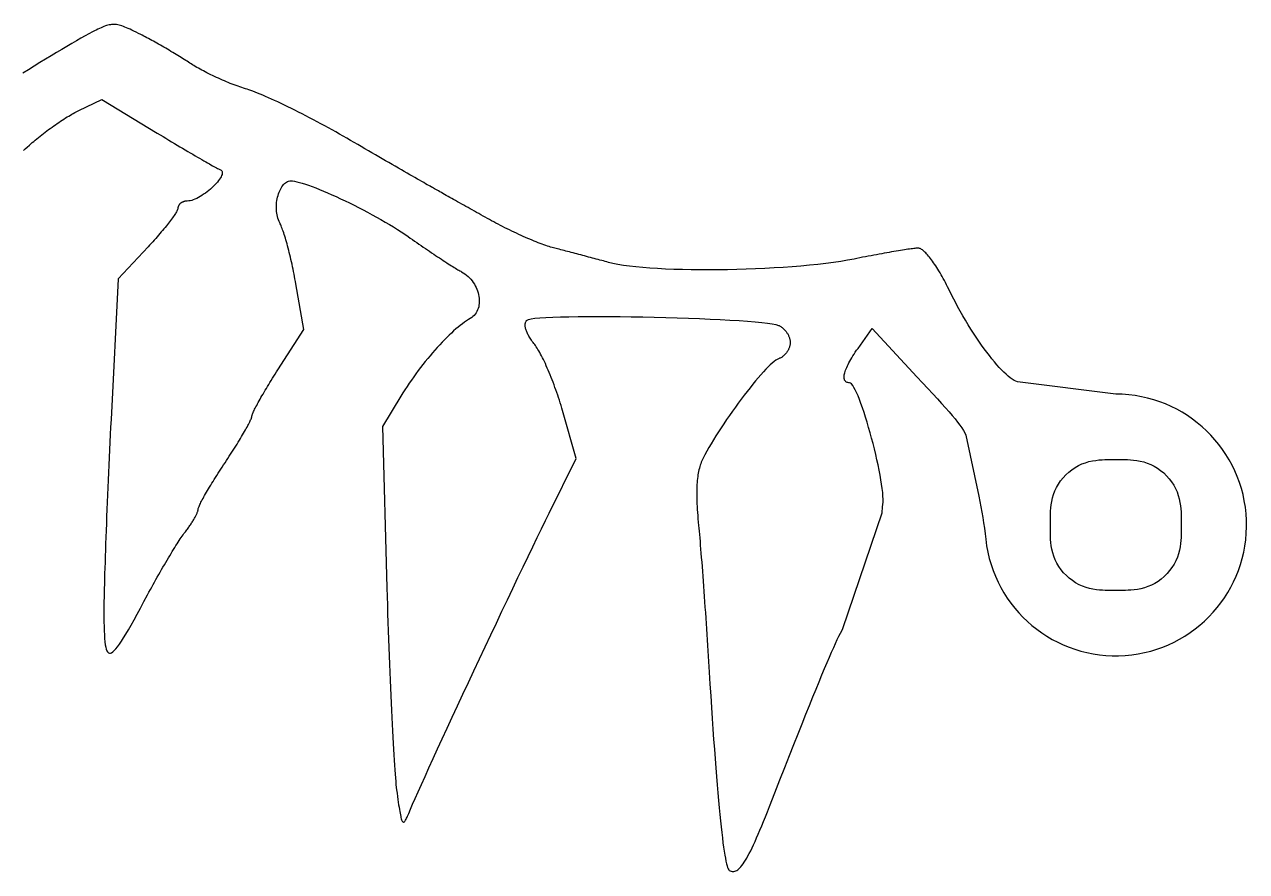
# Model space of a CAD drawing. Extents: x 4 to 116, y 5 to 56.
# Drawn here: x 59.9 to 116, y 17.1 to 56 of the extents above; entities that cross this region are included whole.
import ezdxf

# ---------------------------------------------------------------- set-up
doc = ezdxf.new("R2010")
doc.units = 0
doc.layers.get('0').update_dxf_attribs({"linetype": 'CONTINUOUS'})

msp = doc.modelspace()

# ---------------------------------------------------------------- linework, layer by layer
msp.add_lwpolyline([(59.898, 50.172), (59.982, 50.251), (60.072, 50.334), (60.167, 50.42), (60.232, 50.478), (60.299, 50.536), (60.368, 50.596), (60.438, 50.655), (60.51, 50.715), (60.584, 50.775), (60.659, 50.835), (60.735, 50.895), (60.812, 50.954), (60.89, 51.014), (60.968, 51.073), (61.047, 51.132), (61.127, 51.19), (61.206, 51.247), (61.286, 51.304), (61.365, 51.359), (61.444, 51.414), (61.523, 51.467), (61.601, 51.519), (61.678, 51.57), (61.754, 51.619), (61.829, 51.667), (61.903, 51.713), (61.976, 51.757), (62.047, 51.799), (62.116, 51.84), (62.183, 51.878), (62.248, 51.913), (62.311, 51.947), (62.372, 51.978), (62.43, 52.006), (63.493, 52.512), (66.031, 50.977), (66.165, 50.896), (66.299, 50.815), (66.432, 50.735), (66.563, 50.655), (66.693, 50.577), (66.822, 50.5), (66.949, 50.424), (67.074, 50.35), (67.196, 50.277), (67.316, 50.206), (67.434, 50.136), (67.549, 50.068), (67.661, 50.003), (67.769, 49.939), (67.875, 49.877), (67.976, 49.818), (68.074, 49.761), (68.168, 49.707), (68.257, 49.656), (68.343, 49.607), (68.423, 49.561), (68.499, 49.518), (68.569, 49.479), (68.635, 49.442), (68.695, 49.409), (68.749, 49.38), (68.797, 49.354), (68.84, 49.331), (68.876, 49.313), (68.905, 49.299), (68.928, 49.288), (68.966, 49.267), (68.993, 49.24), (69.01, 49.207), (69.017, 49.168), (69.016, 49.125), (69.006, 49.078), (68.987, 49.027), (68.962, 48.972), (68.929, 48.915), (68.89, 48.855), (68.844, 48.793), (68.793, 48.73), (68.737, 48.665), (68.676, 48.6), (68.611, 48.535), (68.542, 48.47), (68.471, 48.407), (68.396, 48.344), (68.32, 48.283), (68.241, 48.224), (68.162, 48.168), (68.082, 48.115), (68.002, 48.066), (67.922, 48.021), (67.842, 47.98), (67.764, 47.944), (67.688, 47.914), (67.614, 47.89), (67.543, 47.872), (67.475, 47.861), (67.411, 47.857), (67.388, 47.856), (67.366, 47.855), (67.344, 47.853), (67.322, 47.85), (67.301, 47.846), (67.28, 47.841), (67.259, 47.836), (67.239, 47.829), (67.22, 47.822), (67.201, 47.814), (67.183, 47.806), (67.165, 47.797), (67.148, 47.787), (67.131, 47.777), (67.116, 47.766), (67.101, 47.755), (67.086, 47.743), (67.073, 47.73), (67.06, 47.717), (67.048, 47.703), (67.037, 47.69), (67.027, 47.675), (67.018, 47.66), (67.01, 47.645), (67.003, 47.63), (66.997, 47.614), (66.991, 47.598), (66.987, 47.582), (66.985, 47.565), (66.983, 47.548), (66.982, 47.531), (66.98, 47.512), (66.975, 47.489), (66.965, 47.463), (66.952, 47.433), (66.936, 47.4), (66.916, 47.363), (66.893, 47.324), (66.867, 47.281), (66.837, 47.236), (66.805, 47.188), (66.77, 47.137), (66.732, 47.083), (66.691, 47.028), (66.648, 46.97), (66.602, 46.91), (66.554, 46.847), (66.503, 46.783), (66.451, 46.718), (66.396, 46.65), (66.339, 46.581), (66.28, 46.511), (66.22, 46.439), (66.158, 46.366), (66.094, 46.292), (66.029, 46.218), (65.962, 46.142), (65.894, 46.066), (65.825, 45.989), (65.754, 45.912), (65.683, 45.834), (65.611, 45.757), (64.248, 44.291), (63.913, 37.836), (63.896, 37.491), (63.878, 37.144), (63.862, 36.796), (63.845, 36.447), (63.829, 36.099), (63.813, 35.75), (63.797, 35.404), (63.782, 35.059), (63.767, 34.716), (63.753, 34.377), (63.739, 34.041), (63.725, 33.709), (63.712, 33.383), (63.7, 33.062), (63.688, 32.747), (63.676, 32.439), (63.666, 32.139), (63.655, 31.846), (63.646, 31.563), (63.637, 31.288), (63.629, 31.023), (63.621, 30.769), (63.614, 30.526), (63.608, 30.295), (63.603, 30.076), (63.598, 29.87), (63.594, 29.678), (63.591, 29.5), (63.589, 29.337), (63.588, 29.189), (63.587, 29.057), (63.588, 28.801), (63.59, 28.563), (63.594, 28.343), (63.6, 28.14), (63.608, 27.955), (63.619, 27.788), (63.633, 27.64), (63.65, 27.51), (63.671, 27.398), (63.695, 27.304), (63.723, 27.23), (63.756, 27.174), (63.793, 27.136), (63.836, 27.118), (63.883, 27.119), (63.936, 27.139), (63.995, 27.178), (64.06, 27.236), (64.132, 27.314), (64.21, 27.411), (64.295, 27.528), (64.387, 27.665), (64.487, 27.822), (64.595, 27.998), (64.711, 28.195), (64.835, 28.412), (64.968, 28.649), (65.11, 28.907), (65.262, 29.185), (65.423, 29.484), (65.593, 29.803), (65.655, 29.918), (65.717, 30.034), (65.781, 30.15), (65.844, 30.266), (65.908, 30.382), (65.973, 30.497), (66.037, 30.612), (66.102, 30.726), (66.167, 30.84), (66.231, 30.952), (66.295, 31.063), (66.359, 31.172), (66.422, 31.28), (66.484, 31.386), (66.546, 31.489), (66.607, 31.59), (66.666, 31.689), (66.725, 31.785), (66.782, 31.878), (66.838, 31.968), (66.892, 32.055), (66.945, 32.138), (66.996, 32.217), (67.045, 32.292), (67.092, 32.363), (67.137, 32.43), (67.18, 32.492), (67.22, 32.55), (67.258, 32.603), (67.293, 32.65), (67.325, 32.692), (67.356, 32.732), (67.386, 32.771), (67.416, 32.812), (67.446, 32.852), (67.475, 32.892), (67.503, 32.932), (67.531, 32.973), (67.558, 33.013), (67.584, 33.052), (67.61, 33.092), (67.635, 33.131), (67.659, 33.17), (67.682, 33.208), (67.705, 33.246), (67.726, 33.283), (67.747, 33.319), (67.766, 33.354), (67.784, 33.389), (67.802, 33.422), (67.818, 33.455), (67.833, 33.486), (67.847, 33.516), (67.859, 33.545), (67.87, 33.572), (67.88, 33.598), (67.888, 33.623), (67.895, 33.646), (67.901, 33.667), (67.905, 33.687), (67.907, 33.705), (67.908, 33.721), (67.91, 33.738), (67.915, 33.761), (67.923, 33.788), (67.935, 33.819), (67.95, 33.855), (67.967, 33.896), (67.988, 33.94), (68.012, 33.988), (68.038, 34.041), (68.067, 34.097), (68.099, 34.156), (68.133, 34.219), (68.169, 34.285), (68.208, 34.354), (68.249, 34.426), (68.293, 34.501), (68.338, 34.578), (68.385, 34.658), (68.435, 34.74), (68.486, 34.825), (68.538, 34.911), (68.593, 35), (68.649, 35.09), (68.706, 35.181), (68.765, 35.274), (68.825, 35.369), (68.887, 35.465), (68.949, 35.561), (69.013, 35.659), (69.077, 35.757), (69.142, 35.855), (69.208, 35.954), (69.272, 36.052), (69.336, 36.15), (69.398, 36.246), (69.46, 36.342), (69.52, 36.437), (69.579, 36.53), (69.636, 36.622), (69.692, 36.712), (69.746, 36.8), (69.799, 36.887), (69.85, 36.971), (69.9, 37.054), (69.947, 37.134), (69.992, 37.211), (70.036, 37.286), (70.077, 37.358), (70.116, 37.427), (70.152, 37.493), (70.186, 37.556), (70.218, 37.616), (70.247, 37.671), (70.273, 37.724), (70.297, 37.772), (70.318, 37.816), (70.335, 37.856), (70.35, 37.892), (70.362, 37.924), (70.37, 37.951), (70.375, 37.973), (70.377, 37.99), (70.379, 38.007), (70.383, 38.029), (70.392, 38.056), (70.403, 38.088), (70.417, 38.123), (70.434, 38.164), (70.454, 38.208), (70.477, 38.256), (70.502, 38.308), (70.53, 38.364), (70.561, 38.423), (70.594, 38.486), (70.629, 38.552), (70.667, 38.621), (70.706, 38.693), (70.748, 38.767), (70.792, 38.845), (70.838, 38.924), (70.885, 39.006), (70.934, 39.091), (70.985, 39.177), (71.038, 39.265), (71.092, 39.355), (71.148, 39.446), (71.204, 39.539), (71.262, 39.633), (71.322, 39.728), (71.382, 39.824), (71.443, 39.921), (71.505, 40.018), (71.568, 40.116), (72.76, 41.959), (72.391, 44.059), (72.372, 44.171), (72.351, 44.284), (72.33, 44.397), (72.308, 44.51), (72.285, 44.622), (72.262, 44.735), (72.239, 44.847), (72.215, 44.958), (72.19, 45.068), (72.166, 45.177), (72.141, 45.284), (72.115, 45.39), (72.09, 45.495), (72.064, 45.597), (72.038, 45.698), (72.012, 45.796), (71.987, 45.891), (71.961, 45.984), (71.935, 46.074), (71.91, 46.16), (71.884, 46.244), (71.859, 46.324), (71.835, 46.4), (71.81, 46.473), (71.786, 46.541), (71.763, 46.605), (71.74, 46.664), (71.717, 46.719), (71.696, 46.769), (71.675, 46.814), (71.654, 46.854), (71.621, 46.922), (71.591, 46.993), (71.566, 47.066), (71.545, 47.143), (71.528, 47.221), (71.514, 47.301), (71.505, 47.382), (71.499, 47.464), (71.497, 47.547), (71.498, 47.63), (71.503, 47.713), (71.51, 47.795), (71.522, 47.877), (71.536, 47.957), (71.553, 48.036), (71.573, 48.113), (71.596, 48.187), (71.622, 48.259), (71.65, 48.328), (71.681, 48.393), (71.714, 48.455), (71.75, 48.512), (71.788, 48.565), (71.828, 48.613), (71.87, 48.656), (71.914, 48.693), (71.96, 48.724), (72.007, 48.749), (72.057, 48.768), (72.108, 48.779), (72.16, 48.783), (72.24, 48.778), (72.333, 48.765), (72.439, 48.743), (72.558, 48.714), (72.687, 48.677), (72.828, 48.632), (72.978, 48.581), (73.137, 48.523), (73.305, 48.459), (73.48, 48.39), (73.662, 48.314), (73.85, 48.234), (74.043, 48.149), (74.241, 48.06), (74.442, 47.967), (74.646, 47.87), (74.853, 47.77), (75.061, 47.667), (75.269, 47.561), (75.478, 47.453), (75.685, 47.344), (75.891, 47.233), (76.095, 47.12), (76.295, 47.008), (76.491, 46.894), (76.683, 46.781), (76.869, 46.668), (77.049, 46.556), (77.222, 46.445), (77.387, 46.336), (77.543, 46.228), (77.642, 46.159), (77.741, 46.09), (77.841, 46.021), (77.94, 45.952), (78.039, 45.884), (78.138, 45.816), (78.236, 45.749), (78.333, 45.682), (78.43, 45.616), (78.525, 45.552), (78.62, 45.488), (78.713, 45.425), (78.804, 45.364), (78.893, 45.305), (78.981, 45.246), (79.067, 45.19), (79.15, 45.135), (79.231, 45.082), (79.31, 45.031), (79.385, 44.982), (79.458, 44.936), (79.528, 44.891), (79.594, 44.849), (79.657, 44.81), (79.716, 44.774), (79.772, 44.74), (79.823, 44.709), (79.871, 44.681), (79.914, 44.656), (79.953, 44.635), (79.987, 44.616), (80.069, 44.57), (80.148, 44.519), (80.222, 44.463), (80.293, 44.403), (80.359, 44.339), (80.421, 44.272), (80.478, 44.202), (80.531, 44.129), (80.58, 44.053), (80.624, 43.976), (80.664, 43.896), (80.699, 43.816), (80.729, 43.734), (80.754, 43.651), (80.775, 43.568), (80.79, 43.485), (80.801, 43.403), (80.806, 43.321), (80.807, 43.24), (80.802, 43.16), (80.792, 43.082), (80.777, 43.007), (80.756, 42.933), (80.73, 42.863), (80.698, 42.795), (80.661, 42.731), (80.618, 42.67), (80.57, 42.614), (80.516, 42.562), (80.456, 42.515), (80.39, 42.473), (80.303, 42.422), (80.214, 42.364), (80.123, 42.301), (80.028, 42.231), (79.932, 42.156), (79.833, 42.076), (79.733, 41.99), (79.63, 41.899), (79.526, 41.804), (79.421, 41.704), (79.314, 41.599), (79.206, 41.491), (79.098, 41.378), (78.989, 41.261), (78.879, 41.142), (78.769, 41.018), (78.659, 40.892), (78.549, 40.762), (78.44, 40.63), (78.33, 40.496), (78.222, 40.359), (78.114, 40.22), (78.007, 40.079), (77.901, 39.936), (77.797, 39.792), (77.694, 39.646), (77.593, 39.5), (77.494, 39.352), (77.396, 39.204), (77.302, 39.056), (77.209, 38.907), (76.36, 37.518), (76.566, 30.112), (76.577, 29.717), (76.589, 29.323), (76.601, 28.929), (76.614, 28.537), (76.626, 28.147), (76.64, 27.76), (76.654, 27.375), (76.668, 26.995), (76.682, 26.62), (76.697, 26.249), (76.712, 25.885), (76.727, 25.527), (76.742, 25.177), (76.757, 24.834), (76.773, 24.501), (76.789, 24.176), (76.804, 23.861), (76.82, 23.556), (76.836, 23.263), (76.851, 22.982), (76.867, 22.713), (76.882, 22.457), (76.898, 22.215), (76.913, 21.988), (76.928, 21.775), (76.943, 21.578), (76.957, 21.398), (76.971, 21.235), (76.985, 21.089), (76.999, 20.962), (77.012, 20.853), (77.033, 20.697), (77.052, 20.551), (77.071, 20.413), (77.089, 20.285), (77.106, 20.166), (77.123, 20.056), (77.139, 19.955), (77.155, 19.863), (77.17, 19.779), (77.185, 19.703), (77.2, 19.635), (77.214, 19.576), (77.229, 19.524), (77.243, 19.481), (77.258, 19.444), (77.272, 19.416), (77.287, 19.394), (77.303, 19.38), (77.319, 19.372), (77.335, 19.372), (77.352, 19.378), (77.369, 19.391), (77.387, 19.41), (77.406, 19.435), (77.426, 19.466), (77.447, 19.504), (77.469, 19.547), (77.492, 19.595), (77.517, 19.649), (77.542, 19.709), (77.569, 19.773), (77.648, 19.96), (77.746, 20.188), (77.863, 20.455), (77.998, 20.758), (78.149, 21.094), (78.316, 21.462), (78.496, 21.859), (78.689, 22.282), (78.894, 22.729), (79.109, 23.197), (79.334, 23.684), (79.567, 24.187), (79.808, 24.704), (80.054, 25.233), (80.304, 25.77), (80.559, 26.314), (80.815, 26.861), (81.073, 27.41), (81.331, 27.958), (81.588, 28.502), (81.842, 29.041), (82.094, 29.57), (82.34, 30.089), (82.581, 30.594), (82.815, 31.083), (83.041, 31.553), (83.257, 32.003), (83.463, 32.429), (83.658, 32.829), (83.839, 33.2), (84.007, 33.541), (85.25, 36.044), (84.624, 38.247), (84.591, 38.365), (84.555, 38.483), (84.519, 38.602), (84.481, 38.721), (84.442, 38.84), (84.403, 38.959), (84.362, 39.078), (84.32, 39.196), (84.278, 39.313), (84.235, 39.43), (84.192, 39.545), (84.148, 39.659), (84.103, 39.771), (84.059, 39.881), (84.014, 39.99), (83.969, 40.096), (83.924, 40.2), (83.879, 40.301), (83.835, 40.399), (83.791, 40.494), (83.747, 40.585), (83.703, 40.674), (83.66, 40.758), (83.618, 40.839), (83.576, 40.915), (83.535, 40.987), (83.496, 41.054), (83.457, 41.117), (83.419, 41.174), (83.382, 41.226), (83.347, 41.273), (83.308, 41.324), (83.271, 41.374), (83.235, 41.423), (83.201, 41.471), (83.169, 41.518), (83.139, 41.565), (83.111, 41.611), (83.085, 41.655), (83.06, 41.699), (83.037, 41.742), (83.017, 41.784), (82.998, 41.826), (82.98, 41.866), (82.965, 41.905), (82.952, 41.943), (82.94, 41.98), (82.93, 42.016), (82.923, 42.051), (82.917, 42.085), (82.913, 42.117), (82.911, 42.149), (82.911, 42.179), (82.912, 42.208), (82.916, 42.236), (82.922, 42.263), (82.929, 42.288), (82.938, 42.313), (82.95, 42.336), (82.963, 42.357), (82.978, 42.377), (82.996, 42.396), (83.059, 42.427), (83.181, 42.455), (83.357, 42.479), (83.584, 42.5), (83.858, 42.518), (84.174, 42.533), (84.53, 42.545), (84.92, 42.554), (85.342, 42.56), (85.791, 42.564), (86.262, 42.565), (86.754, 42.563), (87.26, 42.559), (87.778, 42.552), (88.303, 42.544), (88.832, 42.533), (89.361, 42.519), (89.885, 42.504), (90.401, 42.487), (90.905, 42.468), (91.393, 42.447), (91.861, 42.424), (92.305, 42.4), (92.722, 42.374), (93.106, 42.347), (93.455, 42.318), (93.764, 42.288), (94.029, 42.257), (94.247, 42.224), (94.414, 42.191), (94.526, 42.156), (94.554, 42.143), (94.582, 42.129), (94.61, 42.113), (94.637, 42.097), (94.664, 42.079), (94.691, 42.059), (94.716, 42.039), (94.742, 42.018), (94.766, 41.996), (94.79, 41.972), (94.813, 41.948), (94.835, 41.923), (94.857, 41.898), (94.878, 41.871), (94.897, 41.844), (94.916, 41.817), (94.934, 41.789), (94.951, 41.76), (94.967, 41.731), (94.982, 41.701), (94.996, 41.672), (95.009, 41.642), (95.02, 41.611), (95.031, 41.581), (95.04, 41.55), (95.048, 41.52), (95.054, 41.489), (95.059, 41.458), (95.063, 41.428), (95.065, 41.398), (95.066, 41.367), (95.065, 41.337), (95.063, 41.307), (95.059, 41.277), (95.054, 41.247), (95.048, 41.217), (95.04, 41.187), (95.031, 41.157), (95.02, 41.127), (95.009, 41.097), (94.996, 41.068), (94.982, 41.04), (94.967, 41.011), (94.951, 40.983), (94.934, 40.956), (94.916, 40.929), (94.897, 40.903), (94.878, 40.877), (94.857, 40.853), (94.835, 40.829), (94.813, 40.806), (94.79, 40.783), (94.766, 40.762), (94.742, 40.742), (94.716, 40.723), (94.691, 40.704), (94.664, 40.687), (94.637, 40.672), (94.61, 40.657), (94.582, 40.644), (94.554, 40.632), (94.526, 40.622), (94.468, 40.596), (94.402, 40.555), (94.326, 40.498), (94.243, 40.428), (94.152, 40.345), (94.054, 40.248), (93.95, 40.141), (93.84, 40.022), (93.725, 39.893), (93.605, 39.755), (93.481, 39.608), (93.354, 39.453), (93.224, 39.291), (93.091, 39.123), (92.957, 38.95), (92.822, 38.771), (92.687, 38.589), (92.551, 38.404), (92.417, 38.216), (92.283, 38.027), (92.152, 37.836), (92.023, 37.646), (91.897, 37.457), (91.775, 37.269), (91.657, 37.083), (91.544, 36.901), (91.436, 36.722), (91.334, 36.548), (91.239, 36.379), (91.151, 36.217), (91.071, 36.061), (91.042, 36.001), (91.015, 35.94), (90.989, 35.877), (90.965, 35.812), (90.942, 35.746), (90.921, 35.677), (90.901, 35.606), (90.883, 35.534), (90.866, 35.459), (90.851, 35.381), (90.837, 35.301), (90.825, 35.218), (90.814, 35.132), (90.805, 35.044), (90.797, 34.952), (90.791, 34.858), (90.786, 34.76), (90.782, 34.658), (90.78, 34.553), (90.78, 34.445), (90.781, 34.332), (90.783, 34.216), (90.786, 34.096), (90.791, 33.971), (90.798, 33.843), (90.806, 33.71), (90.815, 33.572), (90.825, 33.43), (90.837, 33.283), (90.851, 33.132), (90.865, 32.975), (90.877, 32.85), (90.889, 32.714), (90.902, 32.568), (90.916, 32.412), (90.93, 32.247), (90.944, 32.073), (90.959, 31.891), (90.974, 31.701), (90.99, 31.503), (91.006, 31.299), (91.022, 31.088), (91.039, 30.872), (91.056, 30.65), (91.072, 30.423), (91.089, 30.191), (91.107, 29.955), (91.124, 29.716), (91.141, 29.474), (91.158, 29.229), (91.176, 28.981), (91.193, 28.732), (91.21, 28.482), (91.227, 28.231), (91.244, 27.98), (91.26, 27.729), (91.277, 27.479), (91.293, 27.23), (91.309, 26.982), (91.324, 26.737), (91.339, 26.494), (91.354, 26.254), (91.388, 25.697), (91.422, 25.156), (91.456, 24.633), (91.489, 24.128), (91.522, 23.639), (91.555, 23.168), (91.588, 22.715), (91.62, 22.279), (91.652, 21.861), (91.684, 21.46), (91.715, 21.076), (91.746, 20.711), (91.777, 20.363), (91.807, 20.032), (91.837, 19.72), (91.867, 19.425), (91.897, 19.148), (91.926, 18.889), (91.954, 18.647), (91.983, 18.424), (92.011, 18.219), (92.039, 18.031), (92.066, 17.862), (92.093, 17.71), (92.12, 17.577), (92.146, 17.462), (92.172, 17.365), (92.197, 17.286), (92.222, 17.225), (92.247, 17.183), (92.271, 17.159), (92.313, 17.136), (92.356, 17.119), (92.398, 17.108), (92.441, 17.103), (92.484, 17.106), (92.528, 17.115), (92.572, 17.131), (92.617, 17.154), (92.662, 17.185), (92.709, 17.223), (92.757, 17.269), (92.806, 17.323), (92.856, 17.385), (92.908, 17.455), (92.961, 17.534), (93.016, 17.621), (93.072, 17.717), (93.131, 17.822), (93.191, 17.936), (93.254, 18.059), (93.318, 18.192), (93.386, 18.335), (93.455, 18.487), (93.527, 18.649), (93.602, 18.822), (93.68, 19.005), (93.76, 19.199), (93.844, 19.403), (93.931, 19.618), (94.021, 19.844), (94.114, 20.082), (94.36, 20.71), (94.595, 21.309), (94.819, 21.879), (95.033, 22.421), (95.236, 22.935), (95.429, 23.422), (95.613, 23.883), (95.787, 24.318), (95.952, 24.727), (96.108, 25.113), (96.255, 25.474), (96.393, 25.811), (96.524, 26.126), (96.646, 26.419), (96.761, 26.69), (96.868, 26.94), (96.968, 27.169), (97.061, 27.379), (97.147, 27.569), (97.227, 27.741), (97.3, 27.894), (97.368, 28.031), (97.429, 28.15), (97.486, 28.253), (99.291, 33.56), (99.291, 33.646), (99.295, 33.739), (99.304, 33.838), (99.318, 33.944), (99.328, 34.051), (99.329, 34.179), (99.323, 34.327), (99.309, 34.492), (99.289, 34.672), (99.262, 34.867), (99.228, 35.074), (99.19, 35.292), (99.146, 35.52), (99.097, 35.754), (99.044, 35.995), (98.988, 36.24), (98.928, 36.488), (98.865, 36.737), (98.8, 36.985), (98.733, 37.231), (98.664, 37.473), (98.594, 37.709), (98.524, 37.938), (98.453, 38.158), (98.382, 38.368), (98.313, 38.566), (98.244, 38.749), (98.177, 38.917), (98.112, 39.069), (98.05, 39.201), (97.991, 39.313), (97.935, 39.403), (97.883, 39.469), (97.835, 39.51), (97.792, 39.524), (97.75, 39.526), (97.713, 39.532), (97.679, 39.542), (97.649, 39.555), (97.622, 39.572), (97.6, 39.593), (97.581, 39.617), (97.565, 39.645), (97.553, 39.676), (97.545, 39.711), (97.541, 39.748), (97.54, 39.789), (97.542, 39.834), (97.548, 39.881), (97.558, 39.931), (97.571, 39.985), (97.588, 40.041), (97.608, 40.1), (97.632, 40.162), (97.659, 40.227), (97.689, 40.295), (97.723, 40.365), (97.76, 40.437), (97.801, 40.512), (97.845, 40.59), (97.892, 40.669), (97.942, 40.752), (97.996, 40.836), (98.053, 40.922), (98.114, 41.011), (98.178, 41.102), (98.82, 42.01), (98.82, 42.01), (100.878, 39.799), (101.139, 39.518), (101.382, 39.257), (101.609, 39.012), (101.819, 38.785), (102.012, 38.572), (102.19, 38.375), (102.352, 38.192), (102.499, 38.021), (102.631, 37.863), (102.748, 37.716), (102.851, 37.579), (102.94, 37.451), (103.015, 37.332), (103.078, 37.221), (103.127, 37.116), (103.718, 34.328, -0.025079), (104.035, 32.349, 2.239923), (110, 39), (105.497, 39.56), (105.42, 39.591), (105.338, 39.634), (105.252, 39.687), (105.161, 39.752), (105.067, 39.827), (104.969, 39.913), (104.868, 40.008), (104.764, 40.112), (104.657, 40.226), (104.547, 40.349), (104.434, 40.48), (104.32, 40.619), (104.203, 40.766), (104.085, 40.921), (103.965, 41.083), (103.845, 41.252), (103.723, 41.427), (103.601, 41.609), (103.478, 41.796), (103.355, 41.989), (103.233, 42.187), (103.11, 42.39), (102.988, 42.598), (102.867, 42.81), (102.747, 43.026), (102.629, 43.245), (102.512, 43.468), (102.397, 43.694), (102.284, 43.922), (102.235, 44.02), (102.187, 44.116), (102.138, 44.21), (102.088, 44.302), (102.039, 44.392), (101.989, 44.481), (101.939, 44.566), (101.89, 44.65), (101.84, 44.731), (101.791, 44.809), (101.742, 44.885), (101.693, 44.958), (101.645, 45.029), (101.597, 45.096), (101.55, 45.16), (101.504, 45.222), (101.458, 45.28), (101.413, 45.334), (101.369, 45.385), (101.326, 45.433), (101.284, 45.477), (101.243, 45.518), (101.203, 45.554), (101.165, 45.587), (101.128, 45.615), (101.092, 45.64), (101.058, 45.66), (101.025, 45.676), (100.994, 45.687), (100.965, 45.694), (100.938, 45.697), (100.909, 45.696), (100.874, 45.694), (100.833, 45.69), (100.786, 45.686), (100.733, 45.68), (100.674, 45.673), (100.61, 45.664), (100.541, 45.655), (100.467, 45.644), (100.388, 45.632), (100.305, 45.619), (100.217, 45.606), (100.125, 45.591), (100.029, 45.575), (99.93, 45.559), (99.827, 45.541), (99.72, 45.523), (99.611, 45.504), (99.498, 45.484), (99.383, 45.463), (99.266, 45.442), (99.146, 45.42), (99.024, 45.397), (98.9, 45.374), (98.774, 45.351), (98.647, 45.327), (98.519, 45.302), (98.39, 45.277), (98.26, 45.251), (98.129, 45.226), (97.997, 45.199), (97.7, 45.144), (97.383, 45.091), (97.048, 45.041), (96.697, 44.995), (96.33, 44.952), (95.951, 44.912), (95.559, 44.876), (95.158, 44.843), (94.748, 44.813), (94.331, 44.787), (93.908, 44.764), (93.482, 44.744), (93.053, 44.728), (92.624, 44.715), (92.195, 44.706), (91.769, 44.7), (91.347, 44.697), (90.93, 44.699), (90.521, 44.703), (90.12, 44.712), (89.729, 44.724), (89.35, 44.739), (88.985, 44.758), (88.635, 44.781), (88.301, 44.808), (87.985, 44.838), (87.689, 44.872), (87.414, 44.909), (87.162, 44.951), (86.935, 44.996), (86.733, 45.045), (86.658, 45.065), (86.581, 45.086), (86.502, 45.108), (86.421, 45.129), (86.338, 45.152), (86.254, 45.174), (86.168, 45.197), (86.082, 45.22), (85.994, 45.244), (85.906, 45.267), (85.818, 45.291), (85.729, 45.315), (85.639, 45.338), (85.55, 45.362), (85.461, 45.386), (85.372, 45.409), (85.284, 45.433), (85.196, 45.456), (85.11, 45.479), (85.024, 45.501), (84.94, 45.523), (84.857, 45.545), (84.775, 45.566), (84.696, 45.587), (84.618, 45.607), (84.543, 45.627), (84.47, 45.646), (84.399, 45.664), (84.331, 45.681), (84.266, 45.698), (84.204, 45.714), (84.142, 45.73), (84.075, 45.75), (84.005, 45.771), (83.93, 45.795), (83.852, 45.822), (83.771, 45.85), (83.687, 45.881), (83.6, 45.913), (83.51, 45.948), (83.418, 45.984), (83.323, 46.022), (83.227, 46.062), (83.128, 46.103), (83.028, 46.146), (82.926, 46.19), (82.823, 46.236), (82.72, 46.282), (82.615, 46.33), (82.51, 46.378), (82.404, 46.428), (82.298, 46.479), (82.192, 46.53), (82.086, 46.582), (81.981, 46.634), (81.876, 46.687), (81.772, 46.74), (81.669, 46.793), (81.568, 46.847), (81.468, 46.901), (81.369, 46.955), (81.273, 47.008), (81.176, 47.062), (81.079, 47.117), (80.981, 47.171), (80.883, 47.227), (80.784, 47.282), (80.684, 47.338), (80.585, 47.393), (80.486, 47.449), (80.387, 47.504), (80.289, 47.56), (80.191, 47.614), (80.094, 47.669), (79.998, 47.722), (79.904, 47.775), (79.81, 47.828), (79.719, 47.879), (79.629, 47.929), (79.541, 47.979), (79.455, 48.027), (79.372, 48.074), (79.291, 48.119), (79.212, 48.163), (79.137, 48.205), (79.065, 48.246), (78.995, 48.285), (78.929, 48.322), (78.867, 48.357), (78.809, 48.389), (78.754, 48.42), (78.704, 48.448), (78.658, 48.474), (78.61, 48.501), (78.554, 48.533), (78.491, 48.569), (78.42, 48.609), (78.342, 48.653), (78.257, 48.702), (78.166, 48.754), (78.068, 48.81), (77.965, 48.869), (77.856, 48.932), (77.741, 48.998), (77.621, 49.067), (77.496, 49.139), (77.367, 49.213), (77.233, 49.29), (77.096, 49.369), (76.954, 49.451), (76.809, 49.535), (76.661, 49.62), (76.51, 49.707), (76.356, 49.796), (76.2, 49.887), (76.041, 49.978), (75.881, 50.071), (75.719, 50.164), (75.556, 50.259), (75.392, 50.354), (75.228, 50.449), (75.062, 50.545), (74.897, 50.641), (74.732, 50.737), (74.566, 50.833), (74.397, 50.929), (74.228, 51.025), (74.057, 51.12), (73.885, 51.215), (73.713, 51.309), (73.54, 51.403), (73.367, 51.495), (73.195, 51.586), (73.023, 51.676), (72.853, 51.765), (72.683, 51.852), (72.516, 51.937), (72.35, 52.02), (72.187, 52.101), (72.026, 52.18), (71.869, 52.256), (71.714, 52.33), (71.563, 52.401), (71.417, 52.469), (71.274, 52.534), (71.136, 52.596), (71.003, 52.655), (70.875, 52.71), (70.753, 52.761), (70.636, 52.809), (70.526, 52.852), (70.423, 52.892), (70.326, 52.927), (70.236, 52.957), (70.154, 52.983), (70.075, 53.008), (69.993, 53.034), (69.91, 53.061), (69.826, 53.091), (69.74, 53.121), (69.652, 53.153), (69.564, 53.186), (69.474, 53.221), (69.384, 53.256), (69.294, 53.293), (69.203, 53.33), (69.112, 53.369), (69.021, 53.408), (68.93, 53.448), (68.839, 53.488), (68.749, 53.529), (68.66, 53.57), (68.572, 53.612), (68.485, 53.654), (68.399, 53.696), (68.314, 53.738), (68.232, 53.781), (68.151, 53.823), (68.072, 53.865), (67.995, 53.907), (67.921, 53.949), (67.849, 53.99), (67.78, 54.031), (67.714, 54.071), (67.651, 54.11), (67.591, 54.149), (67.531, 54.188), (67.469, 54.228), (67.405, 54.27), (67.338, 54.312), (67.269, 54.355), (67.199, 54.4), (67.126, 54.444), (67.052, 54.49), (66.977, 54.536), (66.9, 54.582), (66.822, 54.629), (66.743, 54.676), (66.663, 54.724), (66.583, 54.771), (66.502, 54.818), (66.421, 54.865), (66.34, 54.912), (66.258, 54.959), (66.177, 55.005), (66.097, 55.051), (66.016, 55.096), (65.937, 55.141), (65.858, 55.184), (65.78, 55.227), (65.703, 55.269), (65.628, 55.31), (65.554, 55.35), (65.482, 55.388), (65.411, 55.425), (65.343, 55.461), (65.276, 55.495), (65.167, 55.55), (65.064, 55.602), (64.967, 55.651), (64.874, 55.695), (64.787, 55.736), (64.705, 55.774), (64.627, 55.808), (64.553, 55.838), (64.482, 55.865), (64.414, 55.889), (64.349, 55.909), (64.287, 55.926), (64.227, 55.939), (64.168, 55.949), (64.11, 55.955), (64.054, 55.958), (63.998, 55.958), (63.942, 55.954), (63.886, 55.947), (63.829, 55.937), (63.772, 55.924), (63.713, 55.907), (63.653, 55.887), (63.59, 55.864), (63.525, 55.838), (63.458, 55.809), (63.387, 55.776), (63.312, 55.74), (63.234, 55.702), (63.152, 55.66), (63.065, 55.615), (62.9, 55.528), (62.722, 55.431), (62.53, 55.325), (62.325, 55.209), (62.11, 55.085), (61.885, 54.953), (61.651, 54.815), (61.409, 54.671), (61.161, 54.521), (60.907, 54.367), (60.65, 54.208), (60.389, 54.047), (60.126, 53.883), (59.863, 53.718)], format="xyb")
msp.add_lwpolyline([(111.604, 35.777), (111.761, 35.698), (111.914, 35.606), (112.06, 35.501), (112.199, 35.385), (112.33, 35.258), (112.451, 35.123), (112.561, 34.979), (112.659, 34.83), (112.744, 34.675), (112.814, 34.516), (112.87, 34.354), (112.914, 34.193), (112.946, 34.034), (112.969, 33.881), (112.985, 33.734), (112.994, 33.597), (112.999, 33.471), (113, 33.36), (113, 33.266), (113, 33.189), (113, 33.126), (113, 33.073), (113, 33.027), (113, 32.982), (113, 32.937), (113, 32.886), (113, 32.825), (113, 32.751), (113, 32.66), (112.999, 32.551), (112.995, 32.429), (112.987, 32.294), (112.973, 32.149), (112.951, 31.996), (112.921, 31.838), (112.879, 31.677), (112.826, 31.516), (112.758, 31.356), (112.676, 31.2), (112.58, 31.05), (112.472, 30.905), (112.353, 30.768), (112.224, 30.639), (112.087, 30.521), (111.942, 30.414), (111.79, 30.319), (111.634, 30.238), (111.474, 30.171), (111.313, 30.118), (111.152, 30.078), (110.995, 30.048), (110.842, 30.027), (110.698, 30.013), (110.564, 30.005), (110.442, 30.001), (110.335, 30), (110.245, 30), (110.171, 30), (110.111, 30), (110.061, 30), (110.015, 30), (109.971, 30), (109.924, 30), (109.871, 30), (109.808, 30), (109.729, 30), (109.634, 30.001), (109.522, 30.002), (109.396, 30.007), (109.258, 30.017), (109.111, 30.032), (108.956, 30.056), (108.797, 30.089), (108.636, 30.134), (108.475, 30.19), (108.316, 30.262), (108.161, 30.347), (108.012, 30.446), (107.869, 30.557), (107.734, 30.679), (107.608, 30.81), (107.493, 30.949), (107.389, 31.096), (107.297, 31.249), (107.22, 31.406), (107.157, 31.566), (107.107, 31.728), (107.069, 31.888), (107.042, 32.044), (107.022, 32.195), (107.01, 32.337), (107.004, 32.469), (107.001, 32.587), (107, 32.69), (107, 32.776), (107, 32.845), (107, 32.902), (107, 32.951), (107, 32.996), (107, 33.041), (107, 33.089), (107, 33.144), (107, 33.211), (107, 33.293), (107.001, 33.393), (107.003, 33.509), (107.009, 33.638), (107.02, 33.779), (107.037, 33.928), (107.063, 34.084), (107.099, 34.243), (107.146, 34.405), (107.207, 34.566), (107.281, 34.724), (107.37, 34.877), (107.472, 35.025), (107.586, 35.166), (107.71, 35.299), (107.843, 35.422), (107.985, 35.535), (108.133, 35.636), (108.287, 35.724), (108.445, 35.798), (108.606, 35.858), (108.767, 35.904), (108.927, 35.939), (109.082, 35.964), (109.231, 35.982), (109.371, 35.992), (109.499, 35.998), (109.614, 36), (109.713, 36), (109.794, 36), (109.86, 36), (109.915, 36), (109.963, 36), (110.007, 36), (110.052, 36), (110.101, 36), (110.159, 36), (110.23, 36), (110.316, 36), (110.42, 36), (110.54, 35.996), (110.672, 35.989), (110.815, 35.977), (110.966, 35.958), (111.122, 35.929), (111.283, 35.891), (111.444, 35.84)], close=True)

doc.saveas('drawing.dxf')
